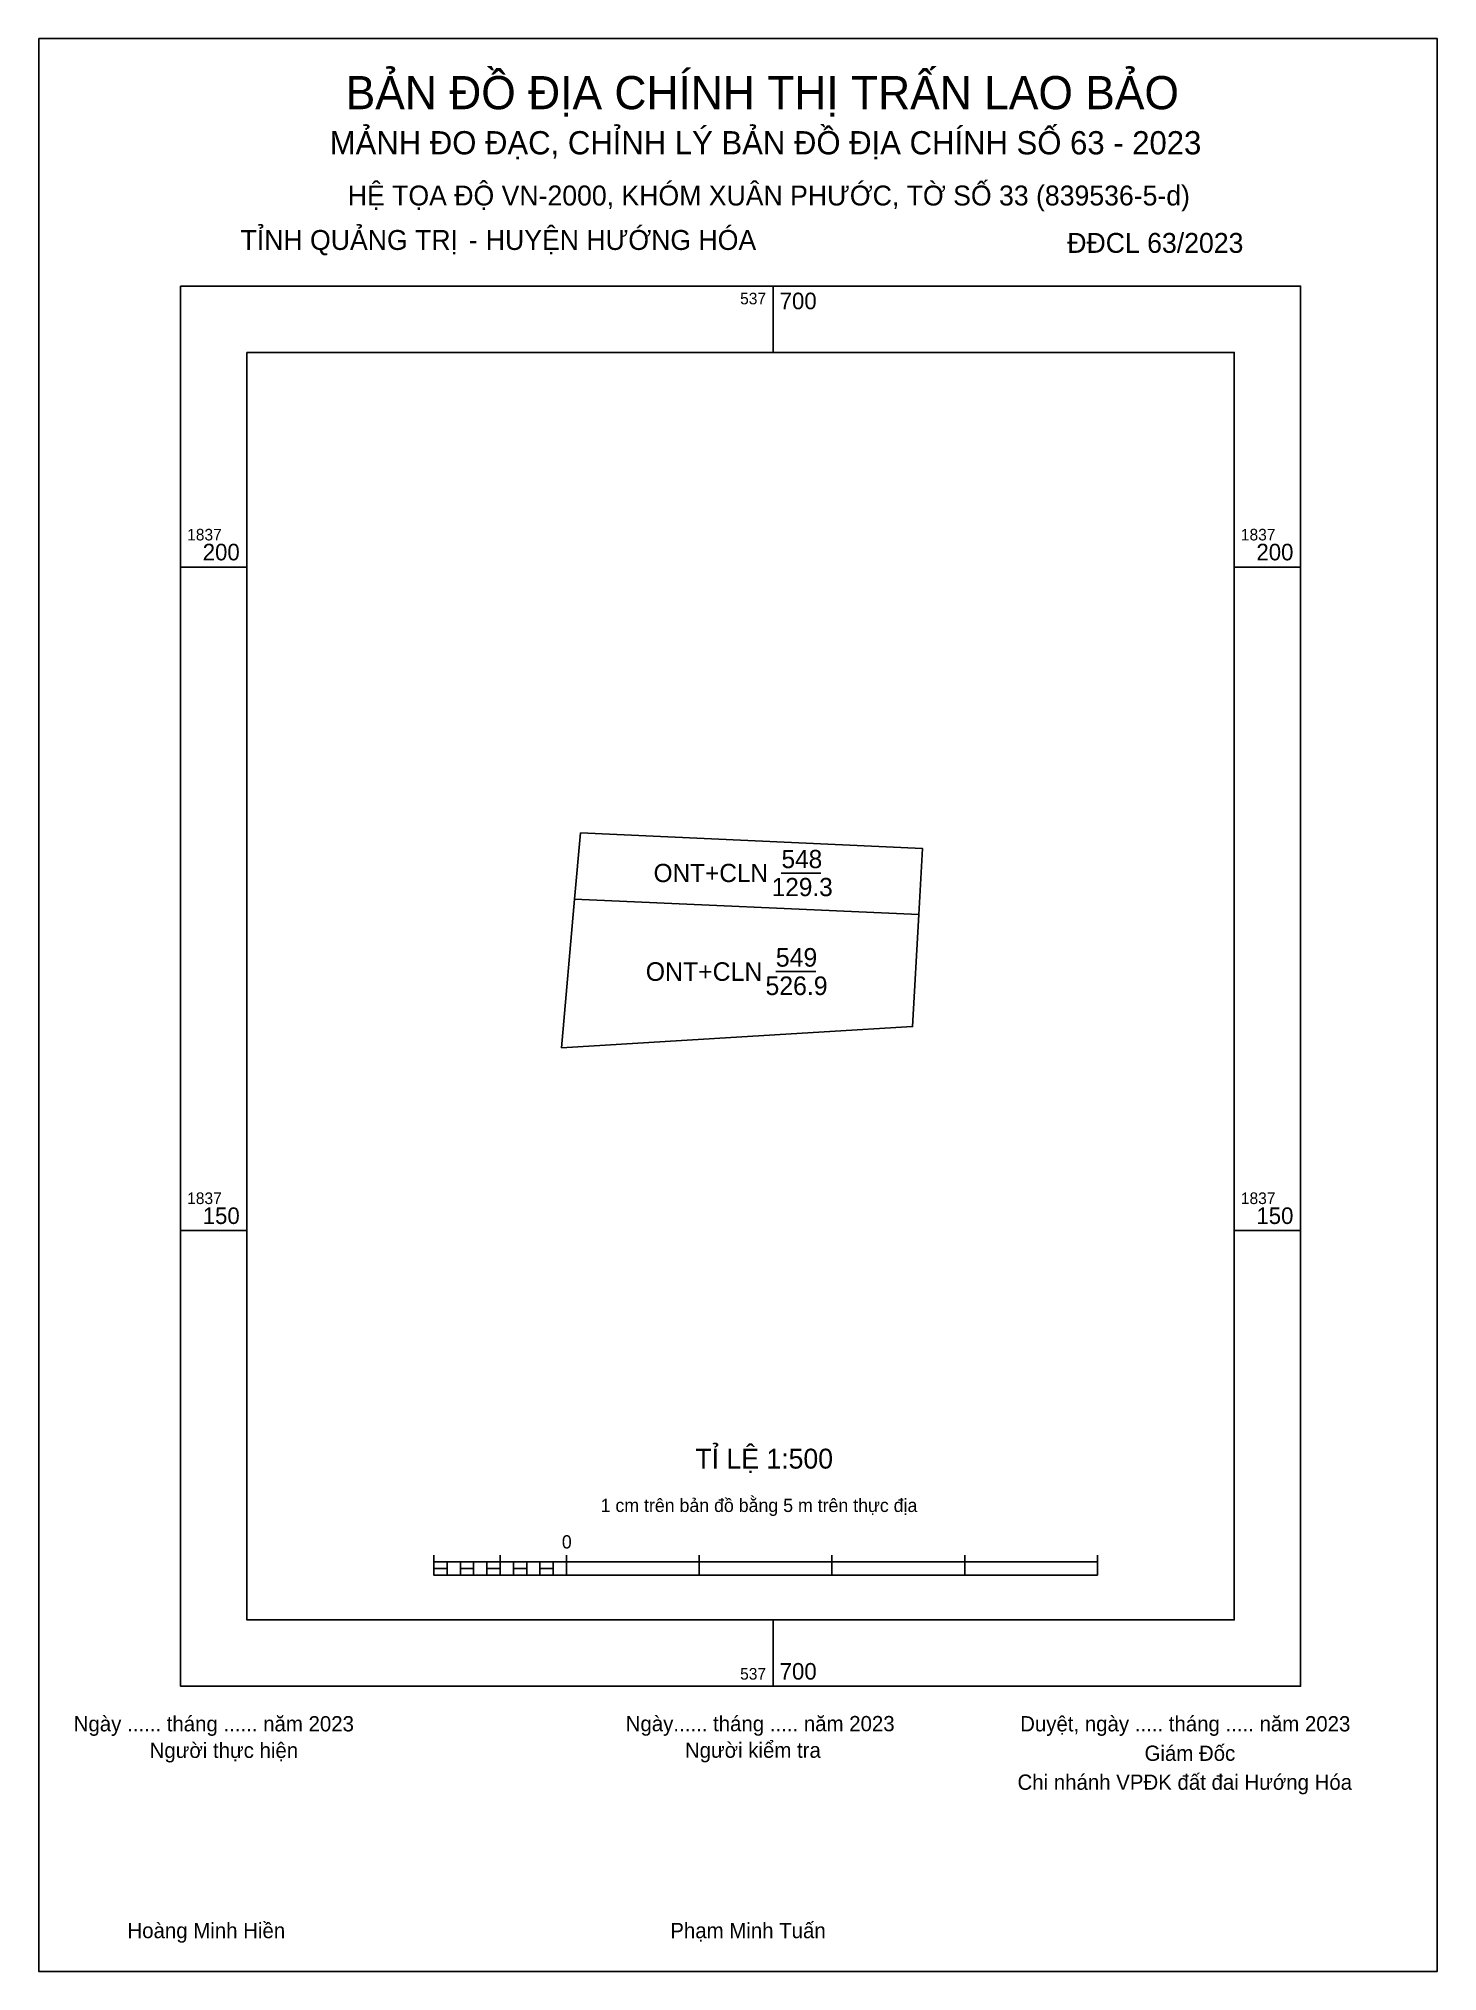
# Model space of a CAD drawing. Extents: x 537645 to 537750, y 1837094 to 1837240.
import ezdxf

# ---------------------------------------------------------------- set-up
doc = ezdxf.new("R2010")
doc.units = 0
for name, color, linetype in [('Level 1', 7, 'Continuous'), ('Level 10', 7, 'Continuous'), ('Level 13', 7, 'Continuous'), ('Level 2', 7, 'Continuous'), ('Level 6', 7, 'Continuous'), ('Level 62', 7, 'Continuous'), ('Level 63', 7, 'Continuous'), ('Level 9', 7, 'Continuous')]:
    doc.layers.add(name, color=color, linetype=linetype)

msp = doc.modelspace()

# ---------------------------------------------------------------- linework, layer by layer
at = {"layer": 'Level 1'}
for p, q in [((537644.67, 1837239.81), (537644.67, 1837239.81)), ((537750.05, 1837094.19), (537750.05, 1837094.19))]:
    msp.add_line(p, q, dxfattribs=at)
at = {"layer": 'Level 10'}
msp.add_line((537685.05, 1837174.98), (537710.98, 1837173.81), dxfattribs=at)
msp.add_lwpolyline([(537685.49, 1837179.96), (537711.25, 1837178.8), (537710.98, 1837173.81), (537710.51, 1837165.37), (537703.86, 1837164.97), (537691.88, 1837164.25), (537684.07, 1837163.78), (537685.05, 1837174.98)], close=True, dxfattribs=at)
at = {"layer": 'Level 2'}
msp.add_lwpolyline([(537644.67, 1837239.81), (537750.05, 1837239.81), (537750.05, 1837094.19), (537644.67, 1837094.19)], close=True, dxfattribs=at)
at = {"layer": 'Level 62'}
msp.add_lwpolyline([(537660.36, 1837216.17), (537734.75, 1837216.17), (537734.75, 1837120.67), (537660.36, 1837120.67)], close=True, dxfattribs=at)
at = {"layer": 'Level 63'}
for p, q in [((537644.67, 1837237.31), (537644.67, 1837239.81)), ((537644.67, 1837239.81), (537647.17, 1837239.81)), ((537644.67, 1837237.31), (537644.67, 1837239.81)), ((537644.67, 1837239.81), (537647.17, 1837239.81)), ((537747.55, 1837239.81), (537750.05, 1837239.81)), ((537747.55, 1837239.81), (537750.05, 1837239.81)), ((537750.05, 1837239.81), (537750.05, 1837237.31)), ((537750.05, 1837239.81), (537750.05, 1837237.31)), ((537644.67, 1837237.31), (537644.67, 1837237.31)), ((537644.67, 1837237.31), (537644.67, 1837237.31)), ((537700, 1837221.17), (537700, 1837216.17)), ((537655.36, 1837200), (537660.36, 1837200)), ((537734.75, 1837200), (537739.75, 1837200)), ((537655.36, 1837150), (537660.36, 1837150)), ((537734.75, 1837150), (537739.75, 1837150)), ((537674.44, 1837125.55), (537674.44, 1837124.05)), ((537674.44, 1837125.05), (537724.44, 1837125.05)), ((537675.44, 1837125.05), (537675.44, 1837124.05)), ((537676.44, 1837125.05), (537676.44, 1837124.05)), ((537677.44, 1837125.05), (537677.44, 1837124.05)), ((537678.44, 1837125.05), (537678.44, 1837124.05)), ((537679.44, 1837125.55), (537679.44, 1837124.05)), ((537679.44, 1837125.05), (537679.44, 1837124.05)), ((537680.44, 1837125.05), (537680.44, 1837124.05)), ((537681.44, 1837125.05), (537681.44, 1837124.05)), ((537682.44, 1837125.05), (537682.44, 1837124.05)), ((537683.44, 1837125.05), (537683.44, 1837124.05)), ((537684.44, 1837125.55), (537684.44, 1837124.05)), ((537684.44, 1837125.05), (537684.44, 1837124.05)), ((537694.44, 1837125.55), (537694.44, 1837124.05)), ((537704.44, 1837125.55), (537704.44, 1837124.05)), ((537714.44, 1837125.55), (537714.44, 1837124.05)), ((537724.44, 1837125.55), (537724.44, 1837124.05)), ((537674.44, 1837124.05), (537724.44, 1837124.05)), ((537700, 1837120.67), (537700, 1837115.67)), ((537644.67, 1837094.19), (537644.67, 1837096.69)), ((537644.67, 1837094.19), (537644.67, 1837096.69)), ((537750.05, 1837096.69), (537750.05, 1837094.19)), ((537750.05, 1837096.69), (537750.05, 1837094.19)), ((537647.17, 1837094.19), (537644.67, 1837094.19)), ((537647.17, 1837094.19), (537644.67, 1837094.19)), ((537750.05, 1837094.19), (537747.55, 1837094.19)), ((537750.05, 1837094.19), (537747.55, 1837094.19))]:
    msp.add_line(p, q, dxfattribs=at)
for points in [[(537655.36, 1837221.17), (537655.36, 1837115.67), (537739.75, 1837115.67), (537739.75, 1837221.17)], [(537674.44, 1837124.55), (537675.44, 1837124.55), (537675.44, 1837124.05), (537674.44, 1837124.05)], [(537674.44, 1837124.55), (537675.44, 1837124.55), (537675.44, 1837124.05), (537674.44, 1837124.05)], [(537676.44, 1837124.55), (537677.44, 1837124.55), (537677.44, 1837124.05), (537676.44, 1837124.05)], [(537678.44, 1837124.55), (537679.44, 1837124.55), (537679.44, 1837124.05), (537678.44, 1837124.05)], [(537680.44, 1837124.55), (537681.44, 1837124.55), (537681.44, 1837124.05), (537680.44, 1837124.05)], [(537682.44, 1837124.55), (537683.44, 1837124.55), (537683.44, 1837124.05), (537682.44, 1837124.05)]]:
    msp.add_lwpolyline(points, close=True, dxfattribs=at)
at = {"layer": 'Level 9'}
for p, q in [((537700.62, 1837176.94), (537703.59, 1837176.94)), ((537700.2, 1837169.52), (537703.23, 1837169.52))]:
    msp.add_line(p, q, dxfattribs=at)

# ---------------------------------------------------------------- texts
at = {"layer": 'Level 13'}
for s, height, p in [('548', 1.374, (537700.64, 1837177.31)), ('ONT+CLN', 1.374, (537691, 1837176.26)), ('129.3', 1.374, (537699.9, 1837175.2)), ('549', 1.399, (537700.21, 1837169.89)), ('ONT+CLN', 1.399, (537690.41, 1837168.82)), ('526.9', 1.399, (537699.43, 1837167.75))]:
    msp.add_text(s, height=height, dxfattribs=at).set_placement(p)
at = {"layer": 'Level 6'}
for s, p in [('HỆ TỌA ÐỘ VN-2000, KHÓM XUÂN PHƯỚC, TỜ SỐ 33 (839536-5-d)', (537667.96, 1837227.24)), ('TỈ LỆ 1:500', (537694.15, 1837132.07))]:
    msp.add_text(s, height=1.5, dxfattribs=at).set_placement(p)
at = {"layer": 'Level 63'}
for s, height, p in [('BẢN ĐỒ ĐỊA CHÍNH THỊ TRẤN LAO BẢO', 2.5, (537667.8, 1837234.49)), ('MẢNH ĐO ĐẠC, CHỈNH LÝ BẢN ĐỒ ÐỊA CHÍNH SỐ 63 - 2023', 1.75, (537666.6, 1837231.09)), ('TỈNH QUẢNG TRỊ', 1.5, (537659.88, 1837223.89)), (' HUYỆN HƯỚNG HÓA', 1.5, (537677.8, 1837223.89)), ('ĐĐCL 63/2023', 1.5, (537722.17, 1837223.67)), ('-', 1.5, (537677.07, 1837223.89)), ('537', 0.875, (537697.52, 1837219.79)), ('700', 1.25, (537700.5, 1837219.42)), ('1837', 0.875, (537655.86, 1837202)), ('1837', 0.875, (537735.25, 1837202)), ('200', 1.25, (537657.03, 1837200.5)), ('200', 1.25, (537736.42, 1837200.5)), ('1837', 0.875, (537655.86, 1837152)), ('1837', 0.875, (537735.25, 1837152)), ('150', 1.25, (537657.03, 1837150.5)), ('150', 1.25, (537736.42, 1837150.5)), ('1 cm trên bản đồ bằng 5 m trên thực địa', 1, (537687.01, 1837128.8)), ('0', 1, (537684.09, 1837126.05)), ('537', 0.875, (537697.52, 1837116.17)), ('700', 1.25, (537700.5, 1837116.17)), ('Ngày ...... tháng ...... năm 2023', 1.15, (537647.31, 1837112.27)), ('Ngày...... tháng ..... năm 2023', 1.15, (537688.9, 1837112.28)), ('Duyệt, ngày ..... tháng ..... năm 2023', 1.15, (537718.62, 1837112.27)), ('Người thực hiện', 1.15, (537653.03, 1837110.27)), ('Người kiểm tra', 1.15, (537693.36, 1837110.28)), ('Giám Đốc', 1.15, (537727.99, 1837110.05)), ('Chi nhánh VPĐK đất đai Hướng Hóa', 1.15, (537718.42, 1837107.87)), ('Hoàng Minh Hiền', 1.15, (537651.36, 1837096.69)), ('Phạm Minh Tuấn', 1.15, (537692.26, 1837096.69))]:
    msp.add_text(s, height=height, dxfattribs=at).set_placement(p)

doc.saveas('drawing.dxf')
